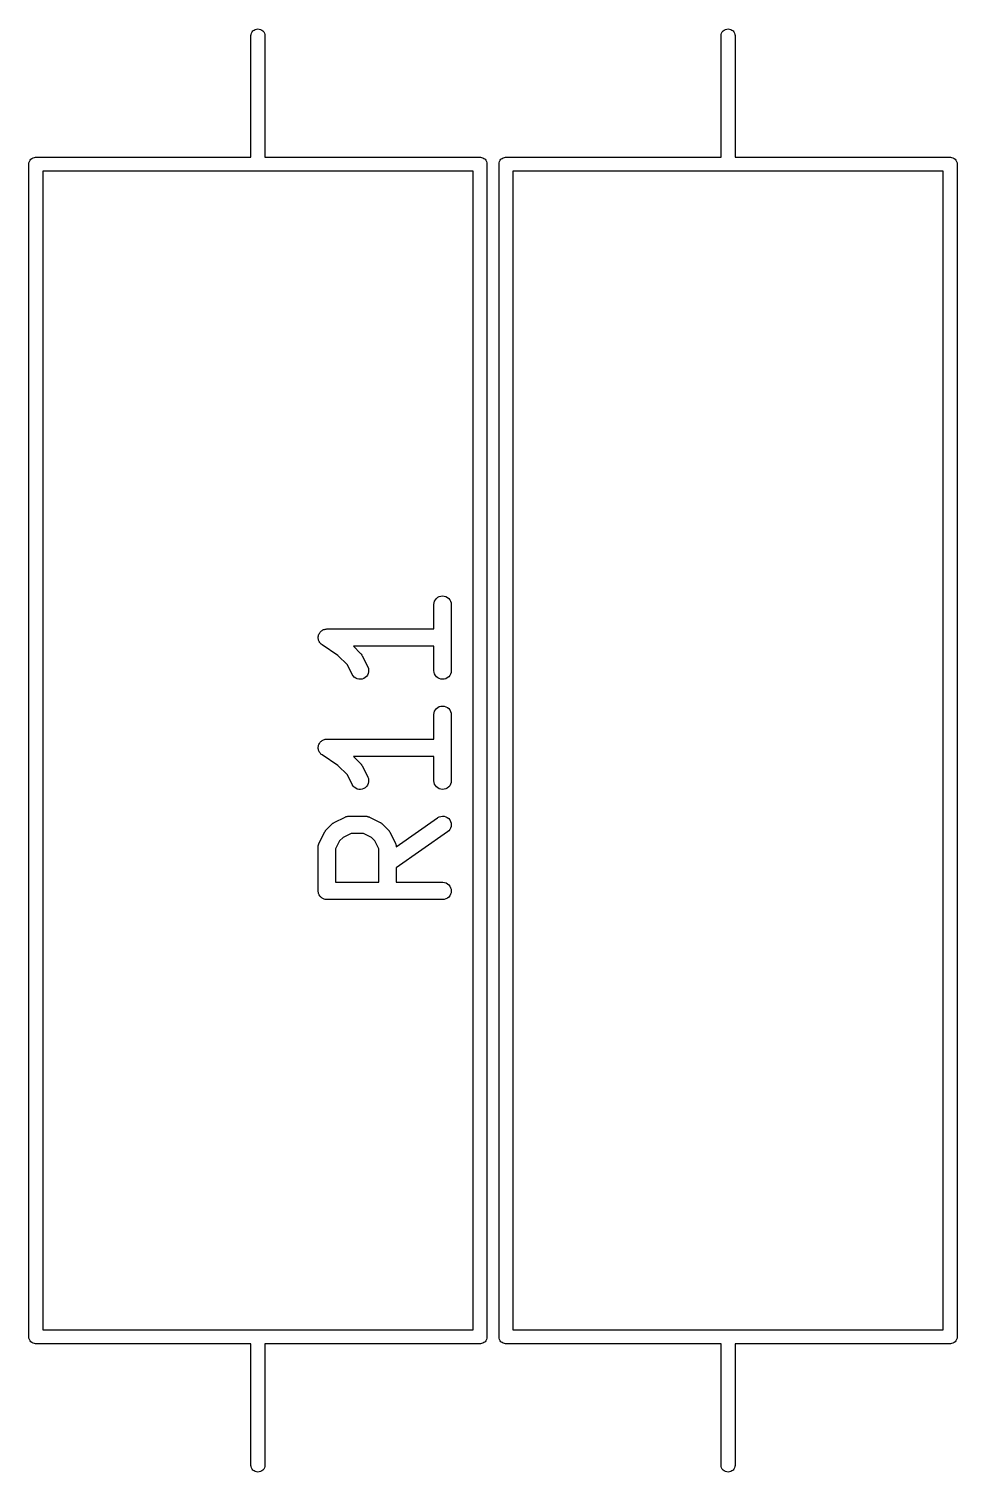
# Model space of a CAD drawing. Extents: x 86.5 to 150.2, y -83.2 to -30.6.
# Drawn here: x 132.89 to 140.92, y -79.9 to -67.42 of the extents above; entities that cross this region are included whole.
import ezdxf

# ---------------------------------------------------------------- set-up
doc = ezdxf.new("R2010")
doc.units = 0
doc.header["$MEASUREMENT"] = 0
doc.layers.add('BLACK', color=7, linetype='CONTINUOUS')

msp = doc.modelspace()

# ---------------------------------------------------------------- linework, layer by layer
at = {"layer": 'BLACK', "linetype": 'CONTINUOUS'}
for p, q in [((134.814, -67.4771), (134.815, -67.4682)), ((134.814, -68.53), (134.814, -67.4771)), ((134.815, -67.4682), (134.818, -67.4569)), ((134.818, -67.4569), (134.824, -67.4465)), ((134.824, -67.4465), (134.831, -67.4374)), ((134.831, -67.4374), (134.841, -67.4299)), ((134.841, -67.4299), (134.851, -67.4243)), ((134.851, -67.4243), (134.862, -67.4209)), ((134.862, -67.4209), (134.874, -67.4197)), ((134.874, -67.4197), (134.886, -67.4209)), ((134.886, -67.4209), (134.897, -67.4243)), ((134.897, -67.4243), (134.907, -67.4299)), ((134.907, -67.4299), (134.917, -67.4374)), ((134.917, -67.4374), (134.924, -67.4465)), ((134.924, -67.4465), (134.93, -67.4569)), ((134.93, -67.4569), (134.933, -67.4682)), ((134.933, -67.4682), (134.934, -67.4771)), ((134.934, -67.4771), (134.934, -68.53)), ((138.878, -67.4771), (138.879, -67.4682)), ((138.878, -68.53), (138.878, -67.4771)), ((138.879, -67.4682), (138.882, -67.4569)), ((138.882, -67.4569), (138.888, -67.4465)), ((138.888, -67.4465), (138.895, -67.4374)), ((138.895, -67.4374), (138.905, -67.4299)), ((138.905, -67.4299), (138.915, -67.4243)), ((138.915, -67.4243), (138.926, -67.4209)), ((138.926, -67.4209), (138.938, -67.4197)), ((138.938, -67.4197), (138.95, -67.4209)), ((138.95, -67.4209), (138.961, -67.4243)), ((138.961, -67.4243), (138.971, -67.4299)), ((138.971, -67.4299), (138.981, -67.4374)), ((138.981, -67.4374), (138.988, -67.4465)), ((138.988, -67.4465), (138.994, -67.4569)), ((138.994, -67.4569), (138.997, -67.4682)), ((138.997, -67.4682), (138.998, -67.4771)), ((138.998, -67.4771), (138.998, -68.53)), ((132.894, -68.59), (132.895, -68.5782)), ((132.894, -68.5929), (132.894, -68.59)), ((132.894, -78.727), (132.894, -68.5929)), ((132.895, -68.5782), (132.898, -68.5669)), ((132.898, -68.5669), (132.904, -68.5565)), ((132.904, -68.5565), (132.911, -68.5474)), ((132.911, -68.5474), (132.921, -68.5399)), ((132.921, -68.5399), (132.931, -68.5343)), ((132.931, -68.5343), (132.942, -68.5309)), ((132.942, -68.5309), (132.951, -68.53)), ((132.951, -68.53), (132.954, -68.5297)), ((132.954, -68.5297), (132.957, -68.53)), ((132.957, -68.53), (134.814, -68.53)), ((134.934, -68.53), (136.791, -68.53)), ((136.791, -68.53), (136.794, -68.5297)), ((136.794, -68.5297), (136.797, -68.53)), ((136.797, -68.53), (136.806, -68.5309)), ((136.806, -68.5309), (136.817, -68.5343)), ((136.817, -68.5343), (136.827, -68.5399)), ((136.827, -68.5399), (136.837, -68.5474)), ((136.837, -68.5474), (136.844, -68.5565)), ((136.844, -68.5565), (136.85, -68.5669)), ((136.85, -68.5669), (136.853, -68.5782)), ((136.853, -68.5782), (136.854, -68.59)), ((136.854, -68.59), (136.854, -68.5929)), ((136.854, -68.5929), (136.854, -78.7271)), ((136.958, -68.59), (136.959, -68.5782)), ((136.958, -68.5929), (136.958, -68.59)), ((136.958, -78.727), (136.958, -68.5929)), ((136.959, -68.5782), (136.962, -68.5669)), ((136.962, -68.5669), (136.968, -68.5565)), ((136.968, -68.5565), (136.975, -68.5474)), ((136.975, -68.5474), (136.985, -68.5399)), ((136.985, -68.5399), (136.995, -68.5343)), ((136.995, -68.5343), (137.006, -68.5309)), ((137.006, -68.5309), (137.015, -68.53)), ((137.015, -68.53), (137.018, -68.5297)), ((137.018, -68.5297), (137.021, -68.53)), ((137.021, -68.53), (138.878, -68.53)), ((138.998, -68.53), (140.855, -68.53)), ((140.855, -68.53), (140.858, -68.5297)), ((140.858, -68.5297), (140.861, -68.53)), ((140.861, -68.53), (140.87, -68.5309)), ((140.87, -68.5309), (140.881, -68.5343)), ((140.881, -68.5343), (140.891, -68.5399)), ((140.891, -68.5399), (140.901, -68.5474)), ((140.901, -68.5474), (140.908, -68.5565)), ((140.908, -68.5565), (140.914, -68.5669)), ((140.914, -68.5669), (140.917, -68.5782)), ((140.917, -68.5782), (140.918, -68.59)), ((140.918, -68.59), (140.918, -68.5929)), ((140.918, -68.5929), (140.918, -78.7271)), ((134.871, -68.65), (133.014, -68.65)), ((133.014, -68.65), (133.014, -78.67)), ((134.874, -68.6503), (134.871, -68.65)), ((134.877, -68.65), (134.874, -68.6503)), ((136.734, -68.65), (134.877, -68.65)), ((136.734, -78.67), (136.734, -68.65)), ((138.935, -68.65), (137.078, -68.65)), ((137.078, -68.65), (137.078, -78.67)), ((138.938, -68.6503), (138.935, -68.65)), ((138.941, -68.65), (138.938, -68.6503)), ((140.798, -68.65), (138.941, -68.65)), ((140.798, -78.67), (140.798, -68.65)), ((136.395, -72.397), (136.397, -72.3825)), ((136.397, -72.3825), (136.401, -72.3685)), ((136.401, -72.3685), (136.408, -72.3557)), ((136.408, -72.3557), (136.418, -72.3445)), ((136.418, -72.3445), (136.429, -72.3353)), ((136.429, -72.3353), (136.442, -72.3286)), ((136.442, -72.3286), (136.456, -72.3244)), ((136.456, -72.3244), (136.471, -72.3231)), ((136.471, -72.3231), (136.485, -72.3246)), ((136.485, -72.3246), (136.499, -72.329)), ((136.499, -72.329), (136.512, -72.3359)), ((136.512, -72.3359), (136.524, -72.3452)), ((136.524, -72.3452), (136.533, -72.3566)), ((136.533, -72.3566), (136.54, -72.3695)), ((136.54, -72.3695), (136.544, -72.3835)), ((136.544, -72.3835), (136.545, -72.3981)), ((136.395, -72.3981), (136.395, -72.397)), ((136.395, -72.6088), (136.395, -72.3981)), ((136.545, -72.3981), (136.545, -72.9695)), ((135.408, -72.6418), (135.413, -72.6362)), ((135.413, -72.6362), (135.418, -72.6306)), ((135.418, -72.6305), (135.423, -72.6258)), ((135.418, -72.6306), (135.418, -72.6305)), ((135.418, -72.6306), (135.418, -72.6306)), ((135.423, -72.6258), (135.429, -72.6213)), ((135.429, -72.6213), (135.436, -72.6178)), ((135.429, -72.6213), (135.429, -72.6213)), ((135.429, -72.6213), (135.429, -72.6213)), ((135.436, -72.6178), (135.442, -72.6145)), ((135.442, -72.6144), (135.449, -72.6124)), ((135.442, -72.6145), (135.442, -72.6144)), ((135.442, -72.6144), (135.442, -72.6144)), ((135.449, -72.6124), (135.456, -72.6102)), ((135.456, -72.6102), (135.463, -72.6095)), ((135.456, -72.6102), (135.456, -72.6102)), ((135.456, -72.6102), (135.456, -72.6102)), ((135.463, -72.6095), (135.47, -72.6088)), ((135.47, -72.6088), (136.395, -72.6088)), ((135.395, -72.6832), (135.396, -72.6761)), ((135.395, -72.6833), (135.395, -72.6832)), ((135.395, -72.6832), (135.395, -72.6832)), ((135.396, -72.6909), (135.395, -72.6833)), ((135.396, -72.6761), (135.397, -72.6687)), ((135.397, -72.6977), (135.396, -72.6909)), ((135.397, -72.6686), (135.399, -72.6615)), ((135.397, -72.6687), (135.397, -72.6686)), ((135.397, -72.6687), (135.397, -72.6687)), ((135.397, -72.6978), (135.397, -72.6977)), ((135.397, -72.6979), (135.397, -72.6978)), ((135.399, -72.705), (135.397, -72.6979)), ((135.399, -72.6615), (135.401, -72.6547)), ((135.401, -72.7118), (135.399, -72.705)), ((135.401, -72.6546), (135.405, -72.6481)), ((135.401, -72.6547), (135.401, -72.6546)), ((135.401, -72.6547), (135.401, -72.6547)), ((135.401, -72.7119), (135.401, -72.7118)), ((135.401, -72.7118), (135.401, -72.7118)), ((135.404, -72.7181), (135.401, -72.7119)), ((135.408, -72.7248), (135.404, -72.7181)), ((135.405, -72.6481), (135.408, -72.6419)), ((135.408, -72.6419), (135.408, -72.6418)), ((135.408, -72.6418), (135.408, -72.6418)), ((135.408, -72.7249), (135.408, -72.7248)), ((135.408, -72.7248), (135.408, -72.7248)), ((135.412, -72.7305), (135.408, -72.7249)), ((135.417, -72.7362), (135.412, -72.7305)), ((135.417, -72.7363), (135.417, -72.7362)), ((135.417, -72.7362), (135.417, -72.7362)), ((135.422, -72.741), (135.417, -72.7363)), ((135.428, -72.7456), (135.422, -72.741)), ((135.428, -72.7457), (135.428, -72.7456)), ((135.429, -72.7462), (135.428, -72.7457)), ((135.428, -72.7457), (135.428, -72.7457)), ((135.428, -72.7457), (135.428, -72.7457)), ((135.565, -72.8373), (135.429, -72.7462)), ((136.395, -72.7588), (135.699, -72.7588)), ((135.699, -72.7588), (135.762, -72.8213)), ((136.395, -72.9695), (136.395, -72.7588)), ((135.647, -72.9187), (135.565, -72.8373)), ((135.762, -72.8213), (135.762, -72.822)), ((135.762, -72.822), (135.765, -72.8253)), ((135.765, -72.8253), (135.768, -72.8284)), ((135.768, -72.8284), (135.769, -72.831)), ((135.769, -72.831), (135.771, -72.8334)), ((135.771, -72.8334), (135.773, -72.8372)), ((135.773, -72.8372), (135.776, -72.8407)), ((135.776, -72.8407), (135.823, -72.936)), ((135.689, -73.0031), (135.647, -72.9187)), ((135.697, -73.0155), (135.689, -73.0031)), ((135.821, -73.0073), (135.812, -73.0192)), ((135.827, -72.994), (135.821, -73.0073)), ((135.823, -72.936), (135.824, -72.9369)), ((135.824, -72.9369), (135.829, -72.9507)), ((135.83, -72.9797), (135.827, -72.994)), ((135.829, -72.9507), (135.831, -72.9651)), ((135.831, -72.9651), (135.83, -72.9797)), ((136.397, -72.9841), (136.395, -72.9695)), ((136.401, -72.9981), (136.397, -72.9841)), ((136.408, -73.011), (136.401, -72.9981)), ((136.417, -73.0224), (136.408, -73.011)), ((136.539, -72.9991), (136.532, -73.0119)), ((136.544, -72.9851), (136.539, -72.9991)), ((136.545, -72.9706), (136.544, -72.9851)), ((136.545, -72.9695), (136.545, -72.9706)), ((135.707, -73.0261), (135.697, -73.0155)), ((135.719, -73.0346), (135.707, -73.0261)), ((135.732, -73.0406), (135.719, -73.0346)), ((135.746, -73.0439), (135.732, -73.0406)), ((135.761, -73.0444), (135.746, -73.0439)), ((135.775, -73.042), (135.761, -73.0444)), ((135.789, -73.0368), (135.775, -73.042)), ((135.802, -73.0291), (135.789, -73.0368)), ((135.812, -73.0192), (135.802, -73.0291)), ((136.428, -73.0317), (136.417, -73.0224)), ((136.441, -73.0387), (136.428, -73.0317)), ((136.455, -73.043), (136.441, -73.0387)), ((136.47, -73.0445), (136.455, -73.043)), ((136.484, -73.0432), (136.47, -73.0445)), ((136.498, -73.0391), (136.484, -73.0432)), ((136.511, -73.0323), (136.498, -73.0391)), ((136.523, -73.0231), (136.511, -73.0323)), ((136.532, -73.0119), (136.523, -73.0231)), ((136.395, -73.3494), (136.397, -73.3349)), ((136.395, -73.3505), (136.395, -73.3494)), ((136.395, -73.5612), (136.395, -73.3505)), ((136.397, -73.3349), (136.401, -73.3209)), ((136.401, -73.3209), (136.408, -73.3081)), ((136.408, -73.3081), (136.418, -73.2969)), ((136.418, -73.2969), (136.429, -73.2877)), ((136.429, -73.2877), (136.442, -73.2809)), ((136.442, -73.2809), (136.456, -73.2768)), ((136.456, -73.2768), (136.471, -73.2755)), ((136.471, -73.2755), (136.485, -73.277)), ((136.485, -73.277), (136.499, -73.2813)), ((136.499, -73.2813), (136.512, -73.2883)), ((136.512, -73.2883), (136.524, -73.2976)), ((136.524, -73.2976), (136.533, -73.309)), ((136.533, -73.309), (136.54, -73.3219)), ((136.54, -73.3219), (136.544, -73.3359)), ((136.544, -73.3359), (136.545, -73.3505)), ((136.545, -73.3505), (136.545, -73.9219)), ((135.395, -73.6355), (135.396, -73.6284)), ((135.395, -73.6356), (135.395, -73.6355)), ((135.396, -73.6284), (135.397, -73.6211)), ((135.397, -73.621), (135.399, -73.6139)), ((135.397, -73.6211), (135.397, -73.621)), ((135.397, -73.6211), (135.397, -73.6211)), ((135.399, -73.6139), (135.401, -73.6071)), ((135.401, -73.607), (135.405, -73.6005)), ((135.401, -73.6071), (135.401, -73.607)), ((135.401, -73.6071), (135.401, -73.6071)), ((135.405, -73.6005), (135.408, -73.5943)), ((135.408, -73.5942), (135.413, -73.5886)), ((135.408, -73.5943), (135.408, -73.5942)), ((135.408, -73.5942), (135.408, -73.5942)), ((135.413, -73.5886), (135.418, -73.583)), ((135.418, -73.5829), (135.423, -73.5782)), ((135.418, -73.583), (135.418, -73.5829)), ((135.418, -73.5829), (135.418, -73.5829)), ((135.423, -73.5782), (135.429, -73.5737)), ((135.429, -73.5737), (135.436, -73.5702)), ((135.429, -73.5737), (135.429, -73.5737)), ((135.429, -73.5737), (135.429, -73.5737)), ((135.436, -73.5702), (135.442, -73.5668)), ((135.442, -73.5668), (135.449, -73.5648)), ((135.442, -73.5668), (135.442, -73.5668)), ((135.442, -73.5668), (135.442, -73.5668)), ((135.449, -73.5648), (135.456, -73.5626)), ((135.456, -73.5626), (135.463, -73.5619)), ((135.456, -73.5626), (135.456, -73.5626)), ((135.456, -73.5626), (135.456, -73.5626)), ((135.463, -73.5619), (135.47, -73.5612)), ((135.47, -73.5612), (136.395, -73.5612)), ((135.395, -73.6357), (135.395, -73.6356)), ((135.396, -73.6432), (135.395, -73.6357)), ((135.397, -73.6501), (135.396, -73.6432)), ((135.397, -73.6502), (135.397, -73.6501)), ((135.399, -73.6574), (135.397, -73.6502)), ((135.397, -73.6502), (135.397, -73.6502)), ((135.401, -73.6642), (135.399, -73.6574)), ((135.401, -73.6643), (135.401, -73.6642)), ((135.401, -73.6642), (135.401, -73.6642)), ((135.404, -73.6705), (135.401, -73.6643)), ((135.408, -73.6772), (135.404, -73.6705)), ((135.408, -73.6773), (135.408, -73.6772)), ((135.408, -73.6772), (135.408, -73.6772)), ((135.412, -73.6829), (135.408, -73.6773)), ((135.417, -73.6886), (135.412, -73.6829)), ((135.417, -73.6887), (135.417, -73.6886)), ((135.417, -73.6886), (135.417, -73.6886)), ((135.422, -73.6934), (135.417, -73.6887)), ((135.428, -73.698), (135.422, -73.6934)), ((135.428, -73.6981), (135.428, -73.698)), ((135.429, -73.6986), (135.428, -73.6981)), ((135.428, -73.6981), (135.428, -73.6981)), ((135.428, -73.6981), (135.428, -73.6981)), ((135.565, -73.7897), (135.429, -73.6986)), ((136.395, -73.7112), (135.699, -73.7112)), ((135.699, -73.7112), (135.762, -73.7736)), ((136.395, -73.9219), (136.395, -73.7112)), ((135.647, -73.8711), (135.565, -73.7897)), ((135.689, -73.9554), (135.647, -73.8711)), ((135.762, -73.7736), (135.762, -73.7744)), ((135.762, -73.7744), (135.765, -73.7777)), ((135.765, -73.7777), (135.768, -73.7807)), ((135.768, -73.7807), (135.769, -73.7834)), ((135.769, -73.7834), (135.771, -73.7858)), ((135.771, -73.7858), (135.773, -73.7896)), ((135.773, -73.7896), (135.776, -73.7931)), ((135.776, -73.7931), (135.823, -73.8884)), ((135.697, -73.9678), (135.689, -73.9554)), ((135.707, -73.9785), (135.697, -73.9678)), ((135.719, -73.987), (135.707, -73.9785)), ((135.732, -73.993), (135.719, -73.987)), ((135.746, -73.9963), (135.732, -73.993)), ((135.761, -73.9967), (135.746, -73.9963)), ((135.775, -73.9944), (135.761, -73.9967)), ((135.789, -73.9892), (135.775, -73.9944)), ((135.802, -73.9815), (135.789, -73.9892)), ((135.812, -73.9715), (135.802, -73.9815)), ((135.821, -73.9597), (135.812, -73.9715)), ((135.827, -73.9464), (135.821, -73.9597)), ((135.823, -73.8884), (135.824, -73.8893)), ((135.824, -73.8893), (135.829, -73.903)), ((135.83, -73.9321), (135.827, -73.9464)), ((135.829, -73.903), (135.831, -73.9175)), ((135.831, -73.9175), (135.83, -73.9321)), ((136.397, -73.9365), (136.395, -73.9219)), ((136.401, -73.9505), (136.397, -73.9365)), ((136.408, -73.9634), (136.401, -73.9505)), ((136.417, -73.9748), (136.408, -73.9634)), ((136.428, -73.9841), (136.417, -73.9748)), ((136.441, -73.991), (136.428, -73.9841)), ((136.455, -73.9954), (136.441, -73.991)), ((136.47, -73.9969), (136.455, -73.9954)), ((136.484, -73.9956), (136.47, -73.9969)), ((136.498, -73.9914), (136.484, -73.9956)), ((136.511, -73.9847), (136.498, -73.9914)), ((136.523, -73.9755), (136.511, -73.9847)), ((136.532, -73.9643), (136.523, -73.9755)), ((136.539, -73.9514), (136.532, -73.9643)), ((136.544, -73.9375), (136.539, -73.9514)), ((136.545, -73.923), (136.544, -73.9375)), ((136.545, -73.9219), (136.545, -73.923)), ((135.532, -74.2834), (135.627, -74.2358)), ((135.627, -74.2358), (135.628, -74.2353)), ((135.628, -74.2353), (135.63, -74.2346)), ((135.63, -74.2346), (135.632, -74.2335)), ((135.632, -74.2335), (135.637, -74.232)), ((135.637, -74.232), (135.642, -74.2303)), ((135.642, -74.2303), (135.644, -74.2299)), ((135.644, -74.2299), (135.646, -74.2293)), ((135.646, -74.2293), (135.651, -74.2288)), ((135.651, -74.2288), (135.656, -74.228)), ((135.656, -74.228), (135.659, -74.2281)), ((135.659, -74.2281), (135.661, -74.2279)), ((135.661, -74.2279), (135.804, -74.2279)), ((135.804, -74.2279), (135.805, -74.2279)), ((135.805, -74.2279), (135.807, -74.2281)), ((135.807, -74.2281), (135.809, -74.2281)), ((135.809, -74.2281), (135.814, -74.2289)), ((135.814, -74.2289), (135.819, -74.2295)), ((135.819, -74.2295), (135.821, -74.2302)), ((135.821, -74.2302), (135.824, -74.2305)), ((135.824, -74.2305), (135.828, -74.2324)), ((135.828, -74.2324), (135.833, -74.2339)), ((135.833, -74.2339), (135.835, -74.235)), ((135.835, -74.235), (135.837, -74.2358)), ((135.837, -74.2358), (135.932, -74.2834)), ((136.069, -74.4922), (136.427, -74.2414)), ((136.427, -74.2414), (136.428, -74.2408)), ((136.428, -74.2408), (136.441, -74.2338)), ((136.441, -74.2338), (136.455, -74.2294)), ((136.455, -74.2294), (136.47, -74.2279)), ((136.47, -74.2279), (136.484, -74.2291)), ((136.484, -74.2291), (136.498, -74.2332)), ((136.498, -74.2332), (136.511, -74.24)), ((136.511, -74.24), (136.523, -74.2491)), ((136.523, -74.2491), (136.532, -74.2603)), ((135.403, -74.4598), (135.451, -74.3646)), ((135.451, -74.3636), (135.454, -74.3601)), ((135.451, -74.3646), (135.451, -74.3636)), ((135.454, -74.3601), (135.456, -74.3564)), ((135.456, -74.3564), (135.458, -74.354)), ((135.458, -74.354), (135.459, -74.3513)), ((135.459, -74.3513), (135.462, -74.3483)), ((135.462, -74.3483), (135.465, -74.3451)), ((135.465, -74.3451), (135.513, -74.2974)), ((135.513, -74.2967), (135.517, -74.2941)), ((135.513, -74.2974), (135.513, -74.2967)), ((135.517, -74.2941), (135.52, -74.2912)), ((135.52, -74.2912), (135.522, -74.2895)), ((135.522, -74.2895), (135.525, -74.2876)), ((135.525, -74.2876), (135.529, -74.2856)), ((135.529, -74.2856), (135.532, -74.2834)), ((135.679, -74.3779), (135.61, -74.4121)), ((135.786, -74.3779), (135.679, -74.3779)), ((135.855, -74.4121), (135.786, -74.3779)), ((135.932, -74.2834), (135.933, -74.2839)), ((135.933, -74.2839), (135.937, -74.2862)), ((135.937, -74.2862), (135.941, -74.2882)), ((135.941, -74.2882), (135.943, -74.2901)), ((135.943, -74.2901), (135.946, -74.2918)), ((135.946, -74.2918), (135.949, -74.2948)), ((135.949, -74.2948), (135.952, -74.2974)), ((135.952, -74.2974), (136, -74.3451)), ((136, -74.3451), (136, -74.3458)), ((136, -74.3458), (136.003, -74.3491)), ((136.003, -74.3491), (136.006, -74.3522)), ((136.006, -74.3522), (136.008, -74.3548)), ((136.008, -74.3548), (136.009, -74.3572)), ((136.009, -74.3572), (136.011, -74.361)), ((136.011, -74.361), (136.014, -74.3646)), ((136.014, -74.3646), (136.061, -74.4598)), ((136.513, -74.3643), (136.069, -74.6752)), ((136.525, -74.3548), (136.513, -74.3643)), ((136.534, -74.3433), (136.525, -74.3548)), ((136.532, -74.2603), (136.539, -74.2731)), ((136.54, -74.3302), (136.534, -74.3433)), ((136.539, -74.2731), (136.544, -74.287)), ((136.544, -74.3161), (136.54, -74.3302)), ((136.544, -74.287), (136.545, -74.3016)), ((136.545, -74.3016), (136.544, -74.3161)), ((135.395, -74.4923), (135.396, -74.4901)), ((135.395, -74.4933), (135.395, -74.4923)), ((135.395, -74.8743), (135.395, -74.4933)), ((135.396, -74.4828), (135.397, -74.4777)), ((135.396, -74.4879), (135.396, -74.4828)), ((135.396, -74.4901), (135.396, -74.4879)), ((135.397, -74.4777), (135.398, -74.4756)), ((135.398, -74.4735), (135.4, -74.4687)), ((135.398, -74.4756), (135.398, -74.4735)), ((135.4, -74.4687), (135.401, -74.4638)), ((135.401, -74.4638), (135.403, -74.4619)), ((135.403, -74.4619), (135.403, -74.4598)), ((135.58, -74.4425), (135.545, -74.511)), ((135.61, -74.4121), (135.58, -74.4425)), ((135.885, -74.4425), (135.855, -74.4121)), ((135.919, -74.511), (135.885, -74.4425)), ((136.061, -74.4598), (136.062, -74.4607)), ((136.062, -74.4607), (136.062, -74.4628)), ((136.062, -74.4628), (136.064, -74.4648)), ((136.064, -74.4648), (136.065, -74.4697)), ((136.065, -74.4697), (136.067, -74.4745)), ((136.067, -74.4745), (136.067, -74.4766)), ((136.067, -74.4766), (136.068, -74.4788)), ((136.068, -74.4788), (136.068, -74.4839)), ((136.068, -74.4839), (136.069, -74.4889)), ((136.069, -74.4889), (136.069, -74.4911)), ((136.069, -74.4911), (136.069, -74.4922)), ((135.545, -74.511), (135.545, -74.7993)), ((135.919, -74.7993), (135.919, -74.511)), ((136.069, -74.6752), (136.069, -74.7993)), ((135.396, -74.8813), (135.395, -74.8743)), ((135.397, -74.8883), (135.396, -74.8813)), ((135.545, -74.7993), (135.919, -74.7993)), ((136.069, -74.7993), (136.47, -74.7993)), ((136.47, -74.7993), (136.471, -74.7993)), ((136.471, -74.7993), (136.486, -74.8009)), ((136.486, -74.8009), (136.5, -74.8053)), ((136.5, -74.8053), (136.513, -74.8124)), ((136.513, -74.8124), (136.524, -74.8218)), ((136.524, -74.8218), (136.533, -74.8332)), ((136.533, -74.8332), (136.54, -74.8462)), ((136.54, -74.8462), (136.544, -74.8602)), ((136.544, -74.8602), (136.545, -74.8748)), ((136.545, -74.8748), (136.544, -74.8894)), ((135.397, -74.8886), (135.397, -74.8883)), ((135.397, -74.8889), (135.397, -74.8886)), ((135.399, -74.8956), (135.397, -74.8889)), ((135.401, -74.9024), (135.399, -74.8956)), ((135.401, -74.9026), (135.401, -74.9024)), ((135.401, -74.9029), (135.401, -74.9026)), ((135.404, -74.9091), (135.401, -74.9029)), ((135.408, -74.9154), (135.404, -74.9091)), ((135.408, -74.9156), (135.408, -74.9154)), ((135.408, -74.9158), (135.408, -74.9156)), ((135.412, -74.9213), (135.408, -74.9158)), ((135.417, -74.9268), (135.412, -74.9213)), ((135.417, -74.9269), (135.417, -74.9268)), ((135.417, -74.9271), (135.417, -74.9269)), ((135.423, -74.9316), (135.417, -74.9271)), ((135.428, -74.9362), (135.423, -74.9316)), ((135.428, -74.9363), (135.428, -74.9362)), ((135.428, -74.9365), (135.428, -74.9363)), ((135.435, -74.9398), (135.428, -74.9365)), ((135.441, -74.9432), (135.435, -74.9398)), ((135.441, -74.9433), (135.441, -74.9432)), ((135.441, -74.9434), (135.441, -74.9433)), ((135.448, -74.9455), (135.441, -74.9434)), ((135.455, -74.9476), (135.448, -74.9455)), ((135.455, -74.9477), (135.455, -74.9476)), ((135.455, -74.9478), (135.455, -74.9477)), ((135.462, -74.9485), (135.455, -74.9478)), ((135.469, -74.9493), (135.462, -74.9485)), ((135.47, -74.9493), (135.469, -74.9493)), ((136.47, -74.9493), (135.47, -74.9493)), ((135.47, -74.9493), (135.47, -74.9493)), ((135.47, -74.9493), (135.47, -74.9493)), ((135.47, -74.9493), (135.47, -74.9493)), ((136.485, -74.9479), (136.47, -74.9493)), ((136.499, -74.9436), (136.485, -74.9479)), ((136.512, -74.9368), (136.499, -74.9436)), ((136.523, -74.9275), (136.512, -74.9368)), ((136.533, -74.9162), (136.523, -74.9275)), ((136.54, -74.9033), (136.533, -74.9162)), ((136.544, -74.8894), (136.54, -74.9033)), ((132.894, -78.73), (132.894, -78.727)), ((132.895, -78.7418), (132.894, -78.73)), ((132.898, -78.7531), (132.895, -78.7418)), ((133.014, -78.67), (134.871, -78.67)), ((134.871, -78.67), (134.874, -78.6697)), ((134.874, -78.6697), (134.877, -78.67)), ((134.877, -78.67), (136.734, -78.67)), ((136.853, -78.7418), (136.85, -78.7531)), ((136.854, -78.73), (136.853, -78.7418)), ((136.854, -78.7271), (136.854, -78.73)), ((136.958, -78.73), (136.958, -78.727)), ((136.959, -78.7418), (136.958, -78.73)), ((136.962, -78.7531), (136.959, -78.7418)), ((137.078, -78.67), (138.935, -78.67)), ((138.935, -78.67), (138.938, -78.6697)), ((138.938, -78.6697), (138.941, -78.67)), ((138.941, -78.67), (140.798, -78.67)), ((140.917, -78.7418), (140.914, -78.7531)), ((140.918, -78.73), (140.917, -78.7418)), ((140.918, -78.7271), (140.918, -78.73)), ((132.904, -78.7635), (132.898, -78.7531)), ((132.911, -78.7726), (132.904, -78.7635)), ((132.921, -78.7801), (132.911, -78.7726)), ((132.931, -78.7857), (132.921, -78.7801)), ((132.942, -78.7891), (132.931, -78.7857)), ((132.951, -78.79), (132.942, -78.7891)), ((132.954, -78.7903), (132.951, -78.79)), ((132.951, -78.79), (132.951, -78.79)), ((132.957, -78.79), (132.954, -78.7903)), ((134.814, -78.79), (132.957, -78.79)), ((134.814, -79.8429), (134.814, -78.79)), ((136.791, -78.79), (134.934, -78.79)), ((134.934, -78.79), (134.934, -79.8429)), ((136.794, -78.7903), (136.791, -78.79)), ((136.797, -78.79), (136.794, -78.7903)), ((136.806, -78.7891), (136.797, -78.79)), ((136.797, -78.79), (136.797, -78.79)), ((136.817, -78.7857), (136.806, -78.7891)), ((136.827, -78.7801), (136.817, -78.7857)), ((136.837, -78.7726), (136.827, -78.7801)), ((136.844, -78.7635), (136.837, -78.7726)), ((136.85, -78.7531), (136.844, -78.7635)), ((136.968, -78.7635), (136.962, -78.7531)), ((136.975, -78.7726), (136.968, -78.7635)), ((136.985, -78.7801), (136.975, -78.7726)), ((136.995, -78.7857), (136.985, -78.7801)), ((137.006, -78.7891), (136.995, -78.7857)), ((137.015, -78.79), (137.006, -78.7891)), ((137.018, -78.7903), (137.015, -78.79)), ((137.015, -78.79), (137.015, -78.79)), ((137.021, -78.79), (137.018, -78.7903)), ((138.878, -78.79), (137.021, -78.79)), ((138.878, -79.8429), (138.878, -78.79)), ((140.855, -78.79), (138.998, -78.79)), ((138.998, -78.79), (138.998, -79.8429)), ((140.858, -78.7903), (140.855, -78.79)), ((140.861, -78.79), (140.858, -78.7903)), ((140.87, -78.7891), (140.861, -78.79)), ((140.861, -78.79), (140.861, -78.79)), ((140.881, -78.7857), (140.87, -78.7891)), ((140.891, -78.7801), (140.881, -78.7857)), ((140.901, -78.7726), (140.891, -78.7801)), ((140.908, -78.7635), (140.901, -78.7726)), ((140.914, -78.7531), (140.908, -78.7635)), ((134.815, -79.8518), (134.814, -79.8429)), ((134.818, -79.8631), (134.815, -79.8518)), ((134.824, -79.8735), (134.818, -79.8631)), ((134.831, -79.8826), (134.824, -79.8735)), ((134.924, -79.8735), (134.917, -79.8826)), ((134.93, -79.8631), (134.924, -79.8735)), ((134.933, -79.8518), (134.93, -79.8631)), ((134.934, -79.8429), (134.933, -79.8518)), ((138.879, -79.8518), (138.878, -79.8429)), ((138.882, -79.8631), (138.879, -79.8518)), ((138.888, -79.8735), (138.882, -79.8631)), ((138.895, -79.8826), (138.888, -79.8735)), ((138.988, -79.8735), (138.981, -79.8826)), ((138.994, -79.8631), (138.988, -79.8735)), ((138.997, -79.8518), (138.994, -79.8631)), ((138.998, -79.8429), (138.997, -79.8518)), ((134.841, -79.8901), (134.831, -79.8826)), ((134.851, -79.8957), (134.841, -79.8901)), ((134.862, -79.8991), (134.851, -79.8957)), ((134.874, -79.9003), (134.862, -79.8991)), ((134.886, -79.8991), (134.874, -79.9003)), ((134.897, -79.8957), (134.886, -79.8991)), ((134.907, -79.8901), (134.897, -79.8957)), ((134.917, -79.8826), (134.907, -79.8901)), ((138.905, -79.8901), (138.895, -79.8826)), ((138.915, -79.8957), (138.905, -79.8901)), ((138.926, -79.8991), (138.915, -79.8957)), ((138.938, -79.9003), (138.926, -79.8991)), ((138.95, -79.8991), (138.938, -79.9003)), ((138.961, -79.8957), (138.95, -79.8991)), ((138.971, -79.8901), (138.961, -79.8957)), ((138.981, -79.8826), (138.971, -79.8901))]:
    msp.add_line(p, q, dxfattribs=at)

doc.saveas('drawing.dxf')
